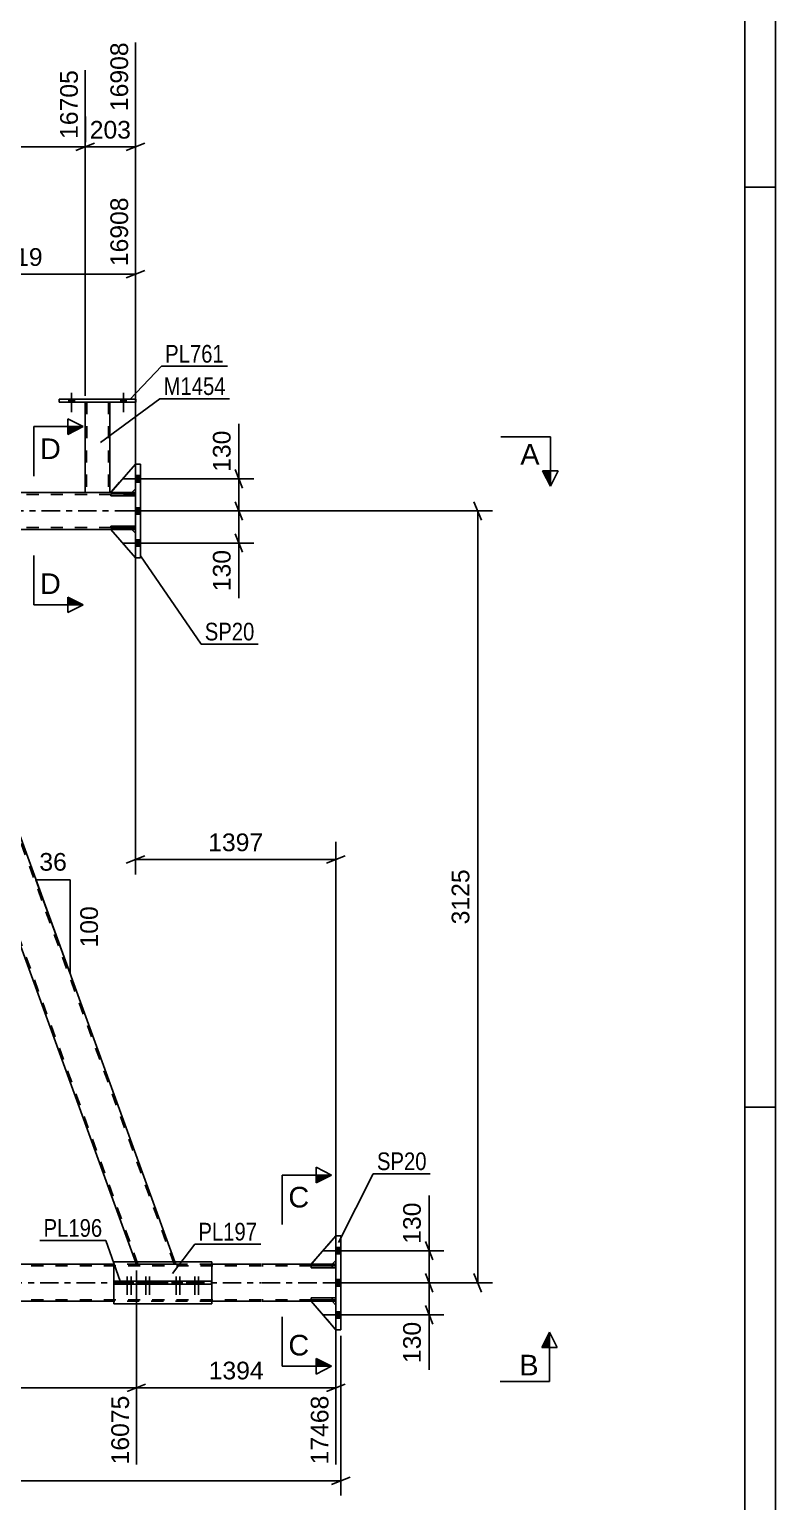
# Model space of a CAD drawing. Header units: millimetres. Extents: x -65 to 776, y -395 to 199.
# Drawn here: x 655.4 to 776.3, y -160.4 to 78 of the extents above; entities that cross this region are included whole.
import ezdxf

# ---------------------------------------------------------------- set-up
doc = ezdxf.new("R2010")
doc.units = ezdxf.units.MM
doc.linetypes.add('DXK_LINE_DOT2', pattern=[3.9198, 1.9599, -1.9599])
doc.linetypes.add('DXK_LINE_DOT3', pattern=[5.9187, 2.979, -0.9799, 0.9799, -0.9799])
doc.styles.add('Arial', font='ARIAL.TTF', dxfattribs={"height": 0.2})
doc.styles.add('Arial Narrow', font='ARIALN.TTF', dxfattribs={"height": 0.2})

# ---------------------------------------------------------------- blocks, each defined once
blk = doc.blocks.new('Unknown-318465366-1115')
at = {"color": 5, "linetype": 'Continuous'}
for p, q in [((776.28, -394.56), (776.28, 199.44)), ((771.28, -389.56), (771.28, 194.44)), ((776.28, 52.44), (771.28, 52.44)), ((776.28, -96.56), (771.28, -96.56))]:
    blk.add_line(p, q, dxfattribs=at)
blk = doc.blocks.new('Part-318465366-5857 - 5841')
at = {"color": 2, "linetype": 'Continuous'}
for p, q in [((660.26, 17.64), (660.26, 18.12)), ((672.66, 18.12), (660.26, 18.12)), ((672.66, 17.64), (660.26, 17.64)), ((672.66, 17.64), (672.66, 18.12))]:
    blk.add_line(p, q, dxfattribs=at)
blk = doc.blocks.new('Bolt-318465366-5960 - 5841')
at = {"linetype": 'Continuous'}
for points in [[(661.82, 17.64), (662.7, 17.64), (662.7, 18.12), (661.82, 18.12)], [(670.22, 17.64), (671.1, 17.64), (671.1, 18.12), (670.22, 18.12)]]:
    blk.add_hatch(color=1, dxfattribs=at).paths.add_polyline_path(points)
at = {"color": 1, "linetype": 'Continuous'}
for p, q in [((662.26, 19.12), (662.26, 16)), ((670.66, 19.12), (670.66, 16)), ((661.82, 18.12), (661.82, 17.64)), ((662.7, 18.12), (662.7, 17.64)), ((670.22, 18.12), (670.22, 17.64)), ((671.1, 18.12), (671.1, 17.64))]:
    blk.add_line(p, q, dxfattribs=at)
blk = doc.blocks.new('Part-318465366-5847 - 5841')
at = {"color": 2, "linetype": 'Continuous'}
for p, q in [((664.46, 17.64), (664.45, 3)), ((668.46, 17.64), (668.45, 3)), ((664.49, 3), (664.45, 3)), ((664.6, 3), (664.49, 3)), ((664.75, 3), (664.6, 3)), ((668.16, 3), (664.75, 3)), ((668.31, 3), (668.16, 3)), ((668.42, 3), (668.31, 3)), ((668.45, 3), (668.42, 3))]:
    blk.add_line(p, q, dxfattribs=at)
at = {"color": 7, "linetype": 'DXK_LINE_DOT2'}
for p, q in [((664.46, 17.64), (664.46, 17.64)), ((664.46, 17.64), (664.46, 17.64)), ((664.5, 17.64), (664.46, 17.64)), ((664.46, 17.64), (664.46, 17.64)), ((664.46, 17.64), (664.5, 17.64)), ((664.6, 17.64), (664.5, 17.64)), ((664.5, 17.64), (664.6, 17.64)), ((664.76, 17.64), (664.6, 17.64)), ((664.6, 17.64), (664.76, 17.64)), ((664.7, 17.64), (664.69, 3)), ((664.7, 17.64), (664.7, 17.64)), ((664.7, 17.64), (664.72, 17.64)), ((664.72, 17.64), (664.7, 17.64)), ((664.72, 17.64), (664.77, 17.64)), ((664.77, 17.64), (664.72, 17.64)), ((668.16, 17.64), (664.76, 17.64)), ((668.16, 17.64), (664.76, 17.64)), ((664.77, 17.64), (664.85, 17.64)), ((668.07, 17.64), (664.77, 17.64)), ((668.15, 17.64), (664.85, 17.64)), ((668.15, 17.64), (668.07, 17.64)), ((668.2, 17.64), (668.15, 17.64)), ((668.15, 17.64), (668.2, 17.64)), ((668.16, 17.64), (668.32, 17.64)), ((668.32, 17.64), (668.16, 17.64)), ((668.22, 17.64), (668.2, 17.64)), ((668.2, 17.64), (668.22, 17.64)), ((668.22, 17.64), (668.21, 3)), ((668.22, 17.64), (668.22, 17.64)), ((668.32, 17.64), (668.42, 17.64)), ((668.42, 17.64), (668.32, 17.64)), ((668.42, 17.64), (668.46, 17.64)), ((668.46, 17.64), (668.42, 17.64)), ((668.46, 17.64), (668.46, 17.64)), ((668.46, 17.64), (668.46, 17.64)), ((668.46, 17.64), (668.46, 17.64)), ((664.45, 3), (664.49, 3)), ((664.49, 3), (664.6, 3)), ((664.6, 3), (664.75, 3)), ((664.69, 3), (664.71, 3)), ((664.69, 3), (664.71, 3)), ((668.07, 3), (664.71, 3)), ((664.71, 3), (664.75, 3)), ((668.21, 3), (664.75, 3)), ((664.75, 3), (664.77, 3)), ((664.77, 3), (664.84, 3)), ((668.2, 3), (664.84, 3)), ((668.14, 3), (668.07, 3)), ((668.2, 3), (668.14, 3)), ((668.21, 3), (668.2, 3)), ((668.2, 3), (668.21, 3)), ((668.21, 3), (668.31, 3)), ((668.31, 3), (668.42, 3)), ((668.42, 3), (668.45, 3))]:
    blk.add_line(p, q, dxfattribs=at)
blk = doc.blocks.new('Bolt-318465366-5934 - 5841')
at = {"linetype": 'Continuous'}
for points in [[(661.82, 17.64), (662.7, 17.64), (662.7, 18.12), (661.82, 18.12)], [(670.22, 17.64), (671.1, 17.64), (671.1, 18.12), (670.22, 18.12)]]:
    blk.add_hatch(color=1, dxfattribs=at).paths.add_polyline_path(points)
at = {"color": 1, "linetype": 'Continuous'}
for p, q in [((662.26, 19.12), (662.26, 16)), ((670.66, 19.12), (670.66, 16)), ((661.82, 18.12), (661.82, 17.64)), ((662.7, 18.12), (662.7, 17.64)), ((670.22, 18.12), (670.22, 17.64)), ((671.1, 18.12), (671.1, 17.64))]:
    blk.add_line(p, q, dxfattribs=at)
blk = doc.blocks.new('Part-318465366-6240 - 5841')
at = {"color": 7, "linetype": 'DXK_LINE_DOT2'}
for p, q in [((672.6, 7.6), (668.6, 3)), ((672.6, 3.6), (672.6, 7.6)), ((668.6, 3), (672, 3)), ((672, 3), (672.6, 3.6))]:
    blk.add_line(p, q, dxfattribs=at)
blk = doc.blocks.new('Part-318465366-6236 - 5841')
at = {"color": 2, "linetype": 'Continuous'}
for p, q in [((668.6, -2.44), (672.6, -2.44)), ((668.6, -2.76), (668.6, -2.44)), ((672.6, -2.76), (668.6, -2.76)), ((672.6, -2.44), (672.6, -2.76))]:
    blk.add_line(p, q, dxfattribs=at)
at = {"color": 7, "linetype": 'DXK_LINE_DOT2'}
blk.add_line((672, -2.76), (672, -2.44), dxfattribs=at)
blk = doc.blocks.new('Bolt-318465366-6298 - 5841')
at = {"linetype": 'Continuous'}
for points in [[(679.54, -124.76), (678.82, -124.76), (678.82, -125.24), (679.54, -125.24)], [(680.14, -124.76), (679.42, -124.76), (679.42, -125.24), (680.14, -125.24)], [(682.56, -124.76), (681.84, -124.76), (681.84, -125.24), (682.56, -125.24)], [(683.16, -124.76), (682.44, -124.76), (682.44, -125.24), (683.16, -125.24)]]:
    blk.add_hatch(color=1, dxfattribs=at).paths.add_polyline_path(points)
at = {"color": 1, "linetype": 'Continuous'}
for p, q in [((679.18, -123.96), (679.18, -126.96)), ((679.78, -123.96), (679.78, -126.96)), ((682.2, -123.96), (682.2, -126.96)), ((682.8, -123.96), (682.8, -126.96)), ((678.82, -124.76), (678.82, -125.24)), ((679.42, -124.76), (679.42, -125.24)), ((679.54, -124.76), (679.54, -125.24)), ((680.14, -124.76), (680.14, -125.24)), ((681.84, -124.76), (681.84, -125.24)), ((682.44, -124.76), (682.44, -125.24)), ((682.56, -124.76), (682.56, -125.24)), ((683.16, -124.76), (683.16, -125.24))]:
    blk.add_line(p, q, dxfattribs=at)
blk = doc.blocks.new('Part-318465366-5995 - 5841')
at = {"color": 7, "linetype": 'DXK_LINE_DOT2'}
for p, q in [((635.82, -3), (629.44, -3)), ((629.58, -3.4), (629.44, -3)), ((673.01, -122), (629.69, -3)), ((678.88, -122), (635.57, -3)), ((635.97, -3.4), (635.82, -3)), ((672.75, -122), (672.6, -121.6)), ((679.14, -122), (672.75, -122)), ((679.14, -122), (678.99, -121.6))]:
    blk.add_line(p, q, dxfattribs=at)
at = {"color": 2, "linetype": 'Continuous'}
for p, q in [((672.6, -121.6), (629.58, -3.4)), ((678.99, -121.6), (635.97, -3.4))]:
    blk.add_line(p, q, dxfattribs=at)
blk = doc.blocks.new('Part-318465366-6304 - 5841')
at = {"color": 2, "linetype": 'Continuous'}
for p, q in [((684.96, -121.6), (669.11, -121.6)), ((669.11, -124.76), (669.11, -121.6)), ((684.96, -124.76), (684.96, -121.6)), ((669.11, -128.4), (669.11, -125.24)), ((684.96, -128.4), (684.96, -125.24)), ((684.96, -128.4), (669.11, -128.4))]:
    blk.add_line(p, q, dxfattribs=at)
at = {"color": 7, "linetype": 'DXK_LINE_DOT2'}
for p, q in [((669.11, -125.24), (669.11, -124.76)), ((684.96, -125.24), (684.96, -124.76))]:
    blk.add_line(p, q, dxfattribs=at)
blk = doc.blocks.new('Part-318465366-6010 - 5841')
at = {"color": 2, "linetype": 'Continuous'}
for p, q in [((672.6, -7.6), (672.6, 7.6)), ((672.6, 7.6), (673.4, 7.6)), ((673.4, 7.6), (673.4, -7.6)), ((673.4, -7.6), (672.6, -7.6))]:
    blk.add_line(p, q, dxfattribs=at)
blk = doc.blocks.new('Part-318465366-6211 - 5841')
at = {"color": 7, "linetype": 'DXK_LINE_DOT2'}
for p, q in [((692.96, -122.24), (29.77, -122.24)), ((684.96, -122), (669.11, -122)), ((705.06, -122.24), (693.06, -122.24)), ((704.46, -122), (701.06, -122)), ((705.06, -128), (705.06, -122)), ((692.96, -127.76), (29.77, -127.76)), ((684.96, -128), (669.11, -128)), ((705.06, -127.76), (693.06, -127.76)), ((704.46, -128), (701.06, -128))]:
    blk.add_line(p, q, dxfattribs=at)
at = {"color": 2, "linetype": 'Continuous'}
for p, q in [((669.11, -122), (603.2, -122)), ((692.96, -122), (684.96, -122)), ((701.06, -122), (693.06, -122)), ((705.06, -122), (704.46, -122)), ((669.11, -128), (603.2, -128)), ((692.96, -128), (684.96, -128)), ((701.06, -128), (693.06, -128)), ((705.06, -128), (704.46, -128))]:
    blk.add_line(p, q, dxfattribs=at)
at = {"color": 7, "linetype": 'DXK_LINE_DOT3'}
for p, q in [((29.77, -125), (692.96, -125)), ((693.06, -125), (705.06, -125))]:
    blk.add_line(p, q, dxfattribs=at)
blk = doc.blocks.new('Part-318465366-6237 - 5841')
at = {"color": 7, "linetype": 'DXK_LINE_DOT2'}
for p, q in [((672.6, 2.76), (668.6, 2.76)), ((668.6, 2.76), (668.6, 2.44)), ((668.6, 2.44), (672.6, 2.44)), ((672, 2.76), (672, 2.44)), ((672.6, 2.44), (672.6, 2.76))]:
    blk.add_line(p, q, dxfattribs=at)
blk = doc.blocks.new('Bolt-318465366-6200 - 5841')
at = {"linetype": 'Continuous'}
for points in [[(673.4, 4.68), (673.4, 5.72), (672.6, 5.72), (672.6, 4.68)], [(673.4, 4.68), (673.4, 5.72), (672.6, 5.72), (672.6, 4.68)], [(673.4, 4.68), (673.4, 5.72), (672.6, 5.72), (672.6, 4.68)], [(673.4, -0.52), (673.4, 0.52), (672.6, 0.52), (672.6, -0.52)], [(673.4, -0.52), (673.4, 0.52), (672.6, 0.52), (672.6, -0.52)], [(673.4, -5.72), (673.4, -4.68), (672.6, -4.68), (672.6, -5.72)], [(673.4, -5.72), (673.4, -4.68), (672.6, -4.68), (672.6, -5.72)], [(673.4, -5.72), (673.4, -4.68), (672.6, -4.68), (672.6, -5.72)]]:
    blk.add_hatch(color=1, dxfattribs=at).paths.add_polyline_path(points)
at = {"color": 1, "linetype": 'Continuous'}
for p, q in [((674.8, 5.2), (670.6, 5.2)), ((674.8, 5.2), (670.6, 5.2)), ((674.8, 5.2), (670.6, 5.2)), ((673.4, 5.72), (672.6, 5.72)), ((673.4, 5.72), (672.6, 5.72)), ((673.4, 5.72), (672.6, 5.72)), ((673.4, 4.68), (672.6, 4.68)), ((673.4, 4.68), (672.6, 4.68)), ((673.4, 4.68), (672.6, 4.68)), ((674.8, 0), (670.6, 0)), ((674.8, 0), (670.6, 0)), ((673.4, 0.52), (672.6, 0.52)), ((673.4, 0.52), (672.6, 0.52)), ((673.4, -0.52), (672.6, -0.52)), ((673.4, -0.52), (672.6, -0.52)), ((673.4, -4.68), (672.6, -4.68)), ((673.4, -4.68), (672.6, -4.68)), ((673.4, -4.68), (672.6, -4.68)), ((674.8, -5.2), (670.6, -5.2)), ((674.8, -5.2), (670.6, -5.2)), ((674.8, -5.2), (670.6, -5.2)), ((673.4, -5.72), (672.6, -5.72)), ((673.4, -5.72), (672.6, -5.72)), ((673.4, -5.72), (672.6, -5.72))]:
    blk.add_line(p, q, dxfattribs=at)
blk = doc.blocks.new('Part-318465366-6216 - 5841')
at = {"color": 7, "linetype": 'DXK_LINE_DOT2'}
for p, q in [((672.6, 2.68), (12.26, 2.68)), ((672, 3), (668.6, 3)), ((672.6, -3), (672.6, 3)), ((672.6, -2.68), (12.26, -2.68)), ((672, -3), (668.6, -3))]:
    blk.add_line(p, q, dxfattribs=at)
at = {"color": 2, "linetype": 'Continuous'}
for p, q in [((668.6, 3), (639.47, 3)), ((672.6, 3), (672, 3)), ((668.6, -3), (639.47, -3)), ((672.6, -3), (672, -3))]:
    blk.add_line(p, q, dxfattribs=at)
at = {"color": 7, "linetype": 'DXK_LINE_DOT3'}
blk.add_line((12.26, 0), (682.6, 0), dxfattribs=at)
blk = doc.blocks.new('Bolt-318465366-6224 - 5841')
at = {"linetype": 'Continuous'}
for points in [[(705.86, -120.32), (705.86, -119.28), (705.06, -119.28), (705.06, -120.32)], [(705.86, -120.32), (705.86, -119.28), (705.06, -119.28), (705.06, -120.32)], [(705.86, -120.32), (705.86, -119.28), (705.06, -119.28), (705.06, -120.32)], [(705.86, -125.52), (705.86, -124.48), (705.06, -124.48), (705.06, -125.52)], [(705.86, -125.52), (705.86, -124.48), (705.06, -124.48), (705.06, -125.52)], [(705.86, -130.72), (705.86, -129.68), (705.06, -129.68), (705.06, -130.72)], [(705.86, -130.72), (705.86, -129.68), (705.06, -129.68), (705.06, -130.72)], [(705.86, -130.72), (705.86, -129.68), (705.06, -129.68), (705.06, -130.72)]]:
    blk.add_hatch(color=1, dxfattribs=at).paths.add_polyline_path(points)
at = {"color": 1, "linetype": 'Continuous'}
for p, q in [((707.26, -119.8), (703.06, -119.8)), ((707.26, -119.8), (703.06, -119.8)), ((707.26, -119.8), (703.06, -119.8)), ((705.86, -119.28), (705.06, -119.28)), ((705.86, -119.28), (705.06, -119.28)), ((705.86, -119.28), (705.06, -119.28)), ((705.86, -120.32), (705.06, -120.32)), ((705.86, -120.32), (705.06, -120.32)), ((705.86, -120.32), (705.06, -120.32)), ((707.26, -125), (703.06, -125)), ((707.26, -125), (703.06, -125)), ((705.86, -124.48), (705.06, -124.48)), ((705.86, -124.48), (705.06, -124.48)), ((705.86, -125.52), (705.06, -125.52)), ((705.86, -125.52), (705.06, -125.52)), ((707.26, -130.2), (703.06, -130.2)), ((707.26, -130.2), (703.06, -130.2)), ((707.26, -130.2), (703.06, -130.2)), ((705.86, -129.68), (705.06, -129.68)), ((705.86, -129.68), (705.06, -129.68)), ((705.86, -129.68), (705.06, -129.68)), ((705.86, -130.72), (705.06, -130.72)), ((705.86, -130.72), (705.06, -130.72)), ((705.86, -130.72), (705.06, -130.72))]:
    blk.add_line(p, q, dxfattribs=at)
blk = doc.blocks.new('Part-318465366-6235 - 5841')
at = {"color": 2, "linetype": 'Continuous'}
for p, q in [((668.6, 2.76), (672.6, 2.76)), ((668.6, 2.44), (668.6, 2.76)), ((672.6, 2.44), (668.6, 2.44)), ((672.6, 2.76), (672.6, 2.44))]:
    blk.add_line(p, q, dxfattribs=at)
at = {"color": 7, "linetype": 'DXK_LINE_DOT2'}
blk.add_line((672, 2.44), (672, 2.76), dxfattribs=at)
blk = doc.blocks.new('Part-318465366-6238 - 5841')
at = {"color": 7, "linetype": 'DXK_LINE_DOT2'}
for p, q in [((672.6, -2.44), (668.6, -2.44)), ((668.6, -2.44), (668.6, -2.76)), ((668.6, -2.76), (672.6, -2.76)), ((672, -2.76), (672, -2.44)), ((672.6, -2.76), (672.6, -2.44))]:
    blk.add_line(p, q, dxfattribs=at)
blk = doc.blocks.new('Part-318465366-6239 - 5841')
at = {"color": 2, "linetype": 'Continuous'}
for p, q in [((672.6, 7.6), (668.6, 3)), ((668.6, 3), (672, 3)), ((672, 3), (672.6, 3.6))]:
    blk.add_line(p, q, dxfattribs=at)
at = {"color": 7, "linetype": 'DXK_LINE_DOT2'}
blk.add_line((672.6, 7.6), (672.6, 3.6), dxfattribs=at)
blk = doc.blocks.new('Part-318465366-6241 - 5841')
at = {"color": 2, "linetype": 'Continuous'}
for p, q in [((668.6, -3), (672, -3)), ((672.6, -7.6), (668.6, -3)), ((672, -3), (672.6, -3.6))]:
    blk.add_line(p, q, dxfattribs=at)
at = {"color": 7, "linetype": 'DXK_LINE_DOT2'}
blk.add_line((672.6, -7.6), (672.6, -3.6), dxfattribs=at)
blk = doc.blocks.new('Part-318465366-6242 - 5841')
at = {"color": 7, "linetype": 'DXK_LINE_DOT2'}
for p, q in [((668.6, -3), (672, -3)), ((672.6, -7.6), (668.6, -3)), ((672, -3), (672.6, -3.6)), ((672.6, -3.6), (672.6, -7.6))]:
    blk.add_line(p, q, dxfattribs=at)
blk = doc.blocks.new('Bolt-318465366-6299 - 5841')
at = {"linetype": 'Continuous'}
for points in [[(671.63, -124.76), (670.91, -124.76), (670.91, -125.24), (671.63, -125.24)], [(672.24, -124.76), (671.52, -124.76), (671.52, -125.24), (672.24, -125.24)], [(674.65, -124.76), (673.93, -124.76), (673.93, -125.24), (674.65, -125.24)], [(675.25, -124.76), (674.53, -124.76), (674.53, -125.24), (675.25, -125.24)]]:
    blk.add_hatch(color=1, dxfattribs=at).paths.add_polyline_path(points)
at = {"color": 1, "linetype": 'Continuous'}
for p, q in [((671.27, -123.96), (671.27, -126.96)), ((671.88, -123.96), (671.88, -126.96)), ((674.29, -123.96), (674.29, -126.96)), ((674.89, -123.96), (674.89, -126.96)), ((670.91, -124.76), (670.91, -125.24)), ((671.52, -124.76), (671.52, -125.24)), ((671.63, -124.76), (671.63, -125.24)), ((672.24, -124.76), (672.24, -125.24)), ((673.93, -124.76), (673.93, -125.24)), ((674.53, -124.76), (674.53, -125.24)), ((674.65, -124.76), (674.65, -125.24)), ((675.25, -124.76), (675.25, -125.24))]:
    blk.add_line(p, q, dxfattribs=at)
blk = doc.blocks.new('Part-318465366-6309 - 5841')
at = {"color": 2, "linetype": 'Continuous'}
for p, q in [((669.11, -124.76), (684.96, -124.76)), ((669.11, -124.76), (669.11, -125.24)), ((669.11, -125.24), (684.96, -125.24)), ((675.52, -125.24), (675.52, -124.76)), ((678.55, -124.76), (678.55, -125.24)), ((684.96, -124.76), (684.96, -125.24))]:
    blk.add_line(p, q, dxfattribs=at)
blk = doc.blocks.new('Part-318465366-6470 - 5841')
at = {"color": 7, "linetype": 'DXK_LINE_DOT2'}
for p, q in [((705.06, -122.24), (701.06, -122.24)), ((701.06, -122.24), (701.06, -122.56)), ((701.06, -122.56), (705.06, -122.56)), ((704.46, -122.56), (704.46, -122.24)), ((705.06, -122.56), (705.06, -122.24))]:
    blk.add_line(p, q, dxfattribs=at)
blk = doc.blocks.new('Part-318465366-6436 - 5841')
at = {"color": 7, "linetype": 'DXK_LINE_DOT2'}
for p, q in [((705.06, -117.4), (701.06, -122)), ((705.06, -121.4), (705.06, -117.4)), ((704.46, -122), (705.06, -121.4)), ((701.06, -122), (704.46, -122))]:
    blk.add_line(p, q, dxfattribs=at)
blk = doc.blocks.new('Part-318465366-6445 - 5841')
at = {"color": 2, "linetype": 'Continuous'}
for p, q in [((705.06, -132.6), (705.06, -117.4)), ((705.06, -117.4), (705.86, -117.4)), ((705.86, -117.4), (705.86, -132.6)), ((705.86, -132.6), (705.06, -132.6))]:
    blk.add_line(p, q, dxfattribs=at)
blk = doc.blocks.new('Part-318465366-6449 - 5841')
at = {"color": 7, "linetype": 'DXK_LINE_DOT2'}
for p, q in [((704.46, -128), (701.06, -128)), ((701.06, -128), (705.06, -132.6)), ((705.06, -128.6), (704.46, -128)), ((705.06, -132.6), (705.06, -128.6))]:
    blk.add_line(p, q, dxfattribs=at)
blk = doc.blocks.new('Part-318465366-6451 - 5841')
at = {"color": 2, "linetype": 'Continuous'}
for p, q in [((701.06, -127.44), (705.06, -127.44)), ((701.06, -127.76), (701.06, -127.44)), ((705.06, -127.76), (701.06, -127.76)), ((705.06, -127.44), (705.06, -127.76))]:
    blk.add_line(p, q, dxfattribs=at)
at = {"color": 7, "linetype": 'DXK_LINE_DOT2'}
blk.add_line((704.46, -127.76), (704.46, -127.44), dxfattribs=at)
blk = doc.blocks.new('Part-318465366-6452 - 5841')
at = {"color": 2, "linetype": 'Continuous'}
for p, q in [((701.06, -122.24), (705.06, -122.24)), ((701.06, -122.56), (701.06, -122.24)), ((705.06, -122.56), (701.06, -122.56)), ((705.06, -122.24), (705.06, -122.56))]:
    blk.add_line(p, q, dxfattribs=at)
at = {"color": 7, "linetype": 'DXK_LINE_DOT2'}
blk.add_line((704.46, -122.56), (704.46, -122.24), dxfattribs=at)
blk = doc.blocks.new('Part-318465366-6466 - 5841')
at = {"color": 2, "linetype": 'Continuous'}
for p, q in [((701.06, -128), (704.46, -128)), ((705.06, -132.6), (701.06, -128)), ((704.46, -128), (705.06, -128.6))]:
    blk.add_line(p, q, dxfattribs=at)
at = {"color": 7, "linetype": 'DXK_LINE_DOT2'}
blk.add_line((705.06, -132.6), (705.06, -128.6), dxfattribs=at)
blk = doc.blocks.new('Part-318465366-6468 - 5841')
at = {"color": 2, "linetype": 'Continuous'}
for p, q in [((705.06, -117.4), (701.06, -122)), ((704.46, -122), (705.06, -121.4)), ((701.06, -122), (704.46, -122))]:
    blk.add_line(p, q, dxfattribs=at)
at = {"color": 7, "linetype": 'DXK_LINE_DOT2'}
blk.add_line((705.06, -121.4), (705.06, -117.4), dxfattribs=at)
blk = doc.blocks.new('Part-318465366-6469 - 5841')
at = {"color": 7, "linetype": 'DXK_LINE_DOT2'}
for p, q in [((705.06, -127.44), (701.06, -127.44)), ((701.06, -127.44), (701.06, -127.76)), ((701.06, -127.76), (705.06, -127.76)), ((704.46, -127.76), (704.46, -127.44)), ((705.06, -127.76), (705.06, -127.44))]:
    blk.add_line(p, q, dxfattribs=at)
blk = doc.blocks.new('StraightDimension-318465366-7920 - 5841')
at = {"color": 7, "linetype": 'Continuous'}
for p, q in [((674.4, 5.2), (691.76, 5.2)), ((688.76, 6.7), (689.96, 3.7)), ((689.36, 0), (689.36, 5.2)), ((674.4, 0), (691.76, 0)), ((689.96, -1.5), (688.76, 1.5))]:
    blk.add_line(p, q, dxfattribs=at)
at = {"color": 0}
blk.add_wipeout([(688.61, 13.6), (684.41, 13.6), (684.41, 5.72), (688.61, 5.72)], dxfattribs=at)
at = {"color": 7, "linetype": 'Continuous'}
blk.add_line((689.36, 5.2), (689.36, 14.12), dxfattribs=at)
blk.add_line((689.36, 5.2), (689.36, 14.12), dxfattribs=at)
at = {"color": 3, "style": 'Arial'}
blk.add_text('130', height=2.865, rotation=90.0002, dxfattribs=at).set_placement((688.01, 6.33))
blk = doc.blocks.new('StraightDimension-318465366-7107 - 5841')
at = {"color": 7, "linetype": 'Continuous'}
for p, q in [((672.6, 4), (672.6, 75.87)), ((664.46, 18.64), (664.46, 71.37)), ((662.96, 58.35), (665.96, 59.55)), ((664.46, 58.95), (672.6, 58.95)), ((674.1, 59.55), (671.1, 58.35))]:
    blk.add_line(p, q, dxfattribs=at)
at = {"color": 0}
blk.add_wipeout([(672.46, 59.7), (672.46, 63.9), (664.59, 63.9), (664.59, 59.7)], dxfattribs=at)
at = {"color": 0, "linetype": 'Continuous'}
blk.add_wipeout([(672, 76.47), (667.8, 76.47), (667.8, 64.15), (672, 64.15)], dxfattribs=at)
at = {"color": 3, "linetype": 'Continuous', "style": 'Arial'}
blk.add_text('16908', height=2.865, rotation=90.0002, dxfattribs=at).set_placement((671.4, 64.75))
at = {"color": 3, "style": 'Arial'}
blk.add_text('203', height=2.865, dxfattribs=at).set_placement((665.19, 60.3))
blk = doc.blocks.new('AngleDimension-318465366-7333 - 5841')
at = {"color": 7, "linetype": 'Continuous'}
for p, q in [((660.99, -72.14), (656.48, -59.76)), ((662.02, -59.76), (656.48, -59.76)), ((662.02, -74.98), (656.48, -59.76)), ((662.02, -74.98), (662.02, -59.76))]:
    blk.add_line(p, q, dxfattribs=at)
at = {"color": 0}
for points in [[(662.08, -58.86), (662.08, -54.66), (656.43, -54.66), (656.43, -58.86)], [(667.12, -63.43), (662.92, -63.43), (662.92, -71.3), (667.12, -71.3)]]:
    blk.add_wipeout(points, dxfattribs=at)
at = {"color": 3, "style": 'Arial'}
blk.add_text('36', height=2.865, dxfattribs=at).set_placement((657.03, -58.26))
blk.add_text('100', height=2.865, rotation=90.0002, dxfattribs=at).set_placement((666.52, -70.7))
blk = doc.blocks.new('StraightDimension-318465366-7067 - 5841')
at = {"color": 7, "linetype": 'Continuous'}
for p, q in [((705.86, -133.6), (705.86, -159.46)), ((-0.64, -157.06), (705.86, -157.06)), ((704.36, -157.66), (707.36, -156.46))]:
    blk.add_line(p, q, dxfattribs=at)
blk = doc.blocks.new('StraightDimension-318465366-7000 - 5841')
at = {"color": 7, "linetype": 'Continuous'}
for p, q in [((719.57, -118.3), (720.77, -121.3)), ((706.86, -119.8), (722.57, -119.8)), ((720.17, -125), (720.17, -119.8)), ((720.77, -126.5), (719.57, -123.5)), ((706.86, -125), (722.57, -125))]:
    blk.add_line(p, q, dxfattribs=at)
at = {"color": 0}
blk.add_wipeout([(719.42, -111.4), (715.22, -111.4), (715.22, -119.28), (719.42, -119.28)], dxfattribs=at)
at = {"color": 7, "linetype": 'Continuous'}
blk.add_line((720.17, -119.8), (720.17, -110.88), dxfattribs=at)
blk.add_line((720.17, -119.8), (720.17, -110.88), dxfattribs=at)
at = {"color": 3, "style": 'Arial'}
blk.add_text('130', height=2.865, rotation=90.0002, dxfattribs=at).set_placement((718.82, -118.68))
blk = doc.blocks.new('StraightDimension-318465366-7864 - 5841')
at = {"color": 7, "linetype": 'Continuous'}
for p, q in [((672.6, -4), (672.6, -58.85)), ((705.06, -121), (705.06, -53.6)), ((674.1, -55.85), (671.1, -57.05)), ((672.6, -56.45), (705.06, -56.45)), ((703.56, -57.05), (706.56, -55.85))]:
    blk.add_line(p, q, dxfattribs=at)
at = {"color": 0}
blk.add_wipeout([(693.88, -55.7), (693.88, -51.5), (683.78, -51.5), (683.78, -55.7)], dxfattribs=at)
at = {"color": 3, "style": 'Arial'}
blk.add_text('1397', height=2.865, dxfattribs=at).set_placement((684.38, -55.1))
blk = doc.blocks.new('StraightDimension-318465366-6544 - 5841')
at = {"color": 7, "linetype": 'Continuous'}
for p, q in [((672.75, -123), (672.75, -154.41)), ((705.06, -129), (705.06, -154.41)), ((674.25, -141.39), (671.25, -142.59)), ((672.75, -141.99), (705.06, -141.99)), ((703.56, -142.59), (706.56, -141.39))]:
    blk.add_line(p, q, dxfattribs=at)
at = {"color": 0}
blk.add_wipeout([(693.95, -141.24), (693.95, -137.04), (683.86, -137.04), (683.86, -141.24)], dxfattribs=at)
at = {"color": 0, "linetype": 'Continuous'}
blk.add_wipeout([(704.46, -142.69), (700.26, -142.69), (700.26, -155.01), (704.46, -155.01)], dxfattribs=at)
at = {"color": 3, "style": 'Arial'}
blk.add_text('1394', height=2.865, dxfattribs=at).set_placement((684.46, -140.64))
at = {"color": 3, "linetype": 'Continuous', "style": 'Arial'}
blk.add_text('17468', height=2.865, rotation=90.0002, dxfattribs=at).set_placement((703.86, -154.41))
blk = doc.blocks.new('StraightDimension-318465366-6561 - 5841')
at = {"color": 7, "linetype": 'Continuous'}
for p, q in [((594.95, -123), (594.95, -154.41)), ((672.75, -123), (672.75, -154.41)), ((596.45, -141.39), (593.45, -142.59)), ((594.95, -141.99), (672.75, -141.99)), ((671.25, -142.59), (674.25, -141.39))]:
    blk.add_line(p, q, dxfattribs=at)
at = {"color": 0}
blk.add_wipeout([(638.9, -141.24), (638.9, -137.04), (628.8, -137.04), (628.8, -141.24)], dxfattribs=at)
at = {"color": 0, "linetype": 'Continuous'}
blk.add_wipeout([(672.15, -142.69), (667.95, -142.69), (667.95, -155.01), (672.15, -155.01)], dxfattribs=at)
at = {"color": 3, "style": 'Arial'}
blk.add_text('1945', height=2.865, dxfattribs=at).set_placement((629.4, -140.64))
at = {"color": 3, "linetype": 'Continuous', "style": 'Arial'}
blk.add_text('16075', height=2.865, rotation=90.0002, dxfattribs=at).set_placement((671.55, -154.41))
blk = doc.blocks.new('StraightDimension-318465366-6970 - 5841')
at = {"color": 7, "linetype": 'Continuous'}
for p, q in [((674.4, 0), (730.43, 0)), ((728.63, -1.5), (727.43, 1.5)), ((728.03, -125), (728.03, 0)), ((727.43, -123.5), (728.63, -126.5)), ((706.86, -125), (730.43, -125))]:
    blk.add_line(p, q, dxfattribs=at)
at = {"color": 0}
blk.add_wipeout([(727.28, -57.45), (723.08, -57.45), (723.08, -67.55), (727.28, -67.55)], dxfattribs=at)
at = {"color": 3, "style": 'Arial'}
blk.add_text('3125', height=2.865, rotation=90.0002, dxfattribs=at).set_placement((726.68, -66.95))
blk = doc.blocks.new('StraightDimension-318465366-7008 - 5841')
at = {"color": 7, "linetype": 'Continuous'}
for p, q in [((719.57, -123.5), (720.77, -126.5)), ((706.86, -125), (722.57, -125)), ((720.17, -130.2), (720.17, -125)), ((720.77, -131.7), (719.57, -128.7)), ((706.86, -130.2), (722.57, -130.2))]:
    blk.add_line(p, q, dxfattribs=at)
at = {"color": 0}
blk.add_wipeout([(719.42, -130.73), (715.22, -130.73), (715.22, -138.6), (719.42, -138.6)], dxfattribs=at)
at = {"color": 7, "linetype": 'Continuous'}
blk.add_line((720.17, -130.2), (720.17, -139.12), dxfattribs=at)
blk.add_line((720.17, -130.2), (720.17, -139.12), dxfattribs=at)
at = {"color": 3, "style": 'Arial'}
blk.add_text('130', height=2.865, rotation=90.0002, dxfattribs=at).set_placement((718.82, -138))
blk = doc.blocks.new('StraightDimension-318465366-7117 - 5841')
at = {"color": 7, "linetype": 'Continuous'}
for p, q in [((624.46, 16.33), (624.46, 71.37)), ((664.46, 18.64), (664.46, 71.37)), ((625.96, 59.55), (622.96, 58.35)), ((624.46, 58.95), (664.46, 58.95)), ((662.96, 58.35), (665.96, 59.55))]:
    blk.add_line(p, q, dxfattribs=at)
at = {"color": 0, "linetype": 'Continuous'}
blk.add_wipeout([(663.86, 71.97), (659.66, 71.97), (659.66, 59.65), (663.86, 59.65)], dxfattribs=at)
at = {"color": 0}
blk.add_wipeout([(649.5, 59.7), (649.5, 63.9), (639.41, 63.9), (639.41, 59.7)], dxfattribs=at)
at = {"color": 3, "linetype": 'Continuous', "style": 'Arial'}
blk.add_text('16705', height=2.865, rotation=90.0002, dxfattribs=at).set_placement((663.26, 60.25))
at = {"color": 3, "style": 'Arial'}
blk.add_text('1000', height=2.865, dxfattribs=at).set_placement((640.01, 60.3))
blk = doc.blocks.new('StraightDimension-318465366-7735 - 5841')
at = {"color": 7, "linetype": 'Continuous'}
for p, q in [((635.82, -2), (635.82, 55.25)), ((672.6, 4), (672.6, 50.75)), ((637.32, 38.94), (634.32, 37.74)), ((635.82, 38.34), (672.6, 38.34)), ((671.1, 37.74), (674.1, 38.94))]:
    blk.add_line(p, q, dxfattribs=at)
at = {"color": 0, "linetype": 'Continuous'}
blk.add_wipeout([(672, 51.35), (667.8, 51.35), (667.8, 39.04), (672, 39.04)], dxfattribs=at)
at = {"color": 0}
blk.add_wipeout([(658.15, 39.09), (658.15, 43.29), (650.28, 43.29), (650.28, 39.09)], dxfattribs=at)
at = {"color": 3, "linetype": 'Continuous', "style": 'Arial'}
blk.add_text('16908', height=2.865, rotation=90.0002, dxfattribs=at).set_placement((671.4, 39.64))
at = {"color": 3, "style": 'Arial'}
blk.add_text('919', height=2.865, dxfattribs=at).set_placement((650.88, 39.69))
blk = doc.blocks.new('StraightDimension-318465366-7928 - 5841')
at = {"color": 7, "linetype": 'Continuous'}
for p, q in [((674.4, 0), (691.76, 0)), ((688.76, 1.5), (689.96, -1.5)), ((689.36, -5.2), (689.36, 0)), ((689.96, -6.7), (688.76, -3.7)), ((674.4, -5.2), (691.76, -5.2))]:
    blk.add_line(p, q, dxfattribs=at)
at = {"color": 0}
blk.add_wipeout([(688.61, -5.73), (684.41, -5.73), (684.41, -13.6), (688.61, -13.6)], dxfattribs=at)
at = {"color": 7, "linetype": 'Continuous'}
blk.add_line((689.36, -5.2), (689.36, -14.12), dxfattribs=at)
blk.add_line((689.36, -5.2), (689.36, -14.12), dxfattribs=at)
at = {"color": 3, "style": 'Arial'}
blk.add_text('130', height=2.865, rotation=90.0002, dxfattribs=at).set_placement((688.01, -13))
blk = doc.blocks.new('Mark-318465366-5843 - 5841')
at = {"color": 0}
blk.add_wipeout([(687.21, 18.78), (687.21, 21.78), (677.16, 21.78), (677.16, 18.78)], dxfattribs=at)
blk.add_wipeout([(687.21, 18.78), (687.21, 21.78), (677.16, 21.78), (677.16, 18.78)], dxfattribs=at)
at = {"color": 30, "linetype": 'Continuous'}
for p, q in [((666.94, 11.07), (676.56, 18.18)), ((676.56, 18.18), (687.81, 18.18))]:
    blk.add_line(p, q, dxfattribs=at)
at = {"color": 3, "style": 'Arial Narrow'}
blk.add_text('M1454', height=2.863, dxfattribs=at).set_placement((677.16, 18.78))
blk = doc.blocks.new('SectionMark-318465366-7968 - 5841')
at = {"color": 6, "linetype": 'Continuous'}
for p in [(739.8, 12), (741.05, 6.5)]:
    blk.add_line(p, (739.8, 4), dxfattribs=at)
at = {"color": 0, "linetype": 'Continuous'}
blk.add_wipeout([(738.05, 7.5), (738.05, 11), (734.94, 11), (734.94, 7.5)], dxfattribs=at)
at = {"linetype": 'Continuous'}
blk.add_hatch(color=6, dxfattribs=at).paths.add_polyline_path([(738.55, 6.5), (739.8, 6.5), (739.8, 4)])
at = {"color": 6, "linetype": 'Continuous'}
for p, q in [((739.8, 12), (731.8, 12)), ((738.55, 6.5), (741.05, 6.5)), ((739.8, 4), (738.55, 6.5))]:
    blk.add_line(p, q, dxfattribs=at)
at = {"color": 3, "linetype": 'Continuous', "style": 'Arial'}
blk.add_text('A', height=3.34, dxfattribs=at).set_placement((734.94, 7.5))
blk = doc.blocks.new('Mark-318465366-5853 - 5841')
at = {"color": 0}
blk.add_wipeout([(686.92, 24.02), (686.92, 27.02), (677.41, 27.02), (677.41, 24.02)], dxfattribs=at)
blk.add_wipeout([(686.92, 24.02), (686.92, 27.02), (677.41, 27.02), (677.41, 24.02)], dxfattribs=at)
at = {"color": 30, "linetype": 'Continuous'}
for p, q in [((671.74, 18.12), (676.81, 23.42)), ((676.81, 23.42), (687.52, 23.42))]:
    blk.add_line(p, q, dxfattribs=at)
at = {"color": 3, "style": 'Arial Narrow'}
blk.add_text('PL761', height=2.863, dxfattribs=at).set_placement((677.41, 24.02))
blk = doc.blocks.new('SectionMark-318465366-7966 - 5841')
at = {"color": 6, "linetype": 'Continuous'}
for p, q in [((739.65, -141), (739.65, -133)), ((739.65, -133), (740.9, -135.5))]:
    blk.add_line(p, q, dxfattribs=at)
at = {"color": 0, "linetype": 'Continuous'}
blk.add_wipeout([(737.9, -140), (737.9, -136.5), (734.79, -136.5), (734.79, -140)], dxfattribs=at)
at = {"linetype": 'Continuous'}
blk.add_hatch(color=6, dxfattribs=at).paths.add_polyline_path([(739.65, -135.5), (738.4, -135.5), (739.65, -133)])
at = {"color": 6, "linetype": 'Continuous'}
for p, q in [((739.65, -133), (738.4, -135.5)), ((738.4, -135.5), (740.9, -135.5)), ((739.65, -141), (731.65, -141))]:
    blk.add_line(p, q, dxfattribs=at)
at = {"color": 3, "linetype": 'Continuous', "style": 'Arial'}
blk.add_text('B', height=3.34, dxfattribs=at).set_placement((734.79, -140))
blk = doc.blocks.new('Mark-318465366-6006 - 5841')
at = {"color": 0}
blk.add_wipeout([(691.87, -20.97), (691.87, -17.97), (683.83, -17.97), (683.83, -20.97)], dxfattribs=at)
blk.add_wipeout([(691.87, -20.97), (691.87, -17.97), (683.83, -17.97), (683.83, -20.97)], dxfattribs=at)
at = {"color": 30, "linetype": 'Continuous'}
for p, q in [((673.4, -7.25), (683.23, -21.57)), ((683.23, -21.57), (692.47, -21.57))]:
    blk.add_line(p, q, dxfattribs=at)
at = {"color": 3, "style": 'Arial Narrow'}
blk.add_text('SP20', height=2.863, dxfattribs=at).set_placement((683.83, -20.97))
blk = doc.blocks.new('Mark-318465366-6300 - 5841')
at = {"color": 0}
blk.add_wipeout([(692.31, -118.15), (692.31, -115.15), (682.8, -115.15), (682.8, -118.15)], dxfattribs=at)
blk.add_wipeout([(692.31, -118.15), (692.31, -115.15), (682.8, -115.15), (682.8, -118.15)], dxfattribs=at)
at = {"color": 30, "linetype": 'Continuous'}
for p, q in [((678.61, -123.49), (682.2, -118.75)), ((682.2, -118.75), (692.91, -118.75))]:
    blk.add_line(p, q, dxfattribs=at)
at = {"color": 3, "style": 'Arial Narrow'}
blk.add_text('PL197', height=2.863, dxfattribs=at).set_placement((682.8, -118.15))
blk = doc.blocks.new('Mark-318465366-6305 - 5841')
at = {"color": 0}
blk.add_wipeout([(667.22, -117.55), (667.22, -114.55), (657.72, -114.55), (657.72, -117.55)], dxfattribs=at)
blk.add_wipeout([(667.22, -117.55), (667.22, -114.55), (657.72, -114.55), (657.72, -117.55)], dxfattribs=at)
at = {"color": 30, "linetype": 'Continuous'}
for p in [(657.12, -118.15), (670.14, -124.76)]:
    blk.add_line(p, (667.82, -118.15), dxfattribs=at)
at = {"color": 3, "style": 'Arial Narrow'}
blk.add_text('PL196', height=2.863, dxfattribs=at).set_placement((657.72, -117.55))
blk = doc.blocks.new('Mark-318465366-6441 - 5841')
at = {"color": 0}
blk.add_wipeout([(719.76, -106.75), (719.76, -103.75), (711.72, -103.75), (711.72, -106.75)], dxfattribs=at)
blk.add_wipeout([(719.76, -106.75), (719.76, -103.75), (711.72, -103.75), (711.72, -106.75)], dxfattribs=at)
at = {"color": 30, "linetype": 'Continuous'}
for p, q in [((705.51, -118.45), (711.12, -107.35)), ((711.12, -107.35), (720.36, -107.35))]:
    blk.add_line(p, q, dxfattribs=at)
at = {"color": 3, "style": 'Arial Narrow'}
blk.add_text('SP20', height=2.863, dxfattribs=at).set_placement((711.72, -106.75))
blk = doc.blocks.new('SectionMark-318465366-7970 - 5841')
at = {"color": 6, "linetype": 'Continuous'}
for p, q in [((661.64, 14.9), (664.14, 13.65)), ((656.14, 13.65), (664.14, 13.65)), ((656.14, -15.2), (664.14, -15.2)), ((664.14, -15.2), (661.64, -16.45))]:
    blk.add_line(p, q, dxfattribs=at)
at = {"color": 0, "linetype": 'Continuous'}
for points in [[(660.51, 8.4), (660.51, 11.9), (657.14, 11.9), (657.14, 8.4)], [(660.51, -13.45), (660.51, -9.95), (657.14, -9.95), (657.14, -13.45)]]:
    blk.add_wipeout(points, dxfattribs=at)
at = {"linetype": 'Continuous'}
for points in [[(661.64, 12.4), (661.64, 13.65), (664.14, 13.65)], [(661.64, -15.2), (661.64, -13.95), (664.14, -15.2)]]:
    blk.add_hatch(color=6, dxfattribs=at).paths.add_polyline_path(points)
at = {"color": 6, "linetype": 'Continuous'}
for p, q in [((661.64, 12.4), (661.64, 14.9)), ((656.14, 13.65), (656.14, 5.65)), ((664.14, 13.65), (661.64, 12.4)), ((656.14, -15.2), (656.14, -7.2)), ((664.14, -15.2), (661.64, -13.95)), ((661.64, -13.95), (661.64, -16.45))]:
    blk.add_line(p, q, dxfattribs=at)
at = {"color": 3, "linetype": 'Continuous', "style": 'Arial'}
for p in [(657.14, 8.4), (657.14, -13.45)]:
    blk.add_text('D', height=3.34, dxfattribs=at).set_placement(p)
blk = doc.blocks.new('SectionMark-318465366-7972 - 5841')
at = {"color": 6, "linetype": 'Continuous'}
for p, q in [((701.87, -106.3), (704.37, -107.55)), ((696.37, -107.55), (704.37, -107.55)), ((696.37, -138.52), (704.37, -138.52)), ((704.37, -138.52), (701.87, -139.77))]:
    blk.add_line(p, q, dxfattribs=at)
at = {"color": 0, "linetype": 'Continuous'}
for points in [[(700.74, -112.8), (700.74, -109.3), (697.37, -109.3), (697.37, -112.8)], [(700.74, -136.77), (700.74, -133.27), (697.37, -133.27), (697.37, -136.77)]]:
    blk.add_wipeout(points, dxfattribs=at)
at = {"linetype": 'Continuous'}
for points in [[(701.87, -108.8), (701.87, -107.55), (704.37, -107.55)], [(701.87, -138.52), (701.87, -137.27), (704.37, -138.52)]]:
    blk.add_hatch(color=6, dxfattribs=at).paths.add_polyline_path(points)
at = {"color": 6, "linetype": 'Continuous'}
for p, q in [((701.87, -108.8), (701.87, -106.3)), ((696.37, -107.55), (696.37, -115.55)), ((704.37, -107.55), (701.87, -108.8)), ((696.37, -138.52), (696.37, -130.52)), ((704.37, -138.52), (701.87, -137.27)), ((701.87, -137.27), (701.87, -139.77))]:
    blk.add_line(p, q, dxfattribs=at)
at = {"color": 3, "linetype": 'Continuous', "style": 'Arial'}
for p in [(697.37, -112.8), (697.37, -136.77)]:
    blk.add_text('C', height=3.34, dxfattribs=at).set_placement(p)

msp = doc.modelspace()

# ---------------------------------------------------------------- block references
for name in ['Unknown-318465366-1115', 'Bolt-318465366-5960 - 5841', 'Bolt-318465366-5934 - 5841', 'Part-318465366-5857 - 5841', 'Part-318465366-5847 - 5841', 'Part-318465366-6240 - 5841', 'Part-318465366-6239 - 5841', 'Part-318465366-6010 - 5841', 'Bolt-318465366-6200 - 5841', 'Part-318465366-6216 - 5841', 'Part-318465366-6237 - 5841', 'Part-318465366-6235 - 5841', 'Part-318465366-5995 - 5841', 'Part-318465366-6236 - 5841', 'Part-318465366-6238 - 5841', 'Part-318465366-6241 - 5841', 'Part-318465366-6242 - 5841', 'Part-318465366-6436 - 5841', 'Part-318465366-6468 - 5841', 'Part-318465366-6445 - 5841', 'Bolt-318465366-6224 - 5841', 'Part-318465366-6211 - 5841', 'Part-318465366-6304 - 5841', 'Bolt-318465366-6299 - 5841', 'Bolt-318465366-6298 - 5841', 'Part-318465366-6470 - 5841', 'Part-318465366-6452 - 5841', 'Part-318465366-6309 - 5841', 'Part-318465366-6451 - 5841', 'Part-318465366-6469 - 5841', 'Part-318465366-6449 - 5841', 'Part-318465366-6466 - 5841']:
    msp.add_blockref(name, (0, 0))

# ---------------------------------------------------------------- next in the draw order: block references
for name in ['StraightDimension-318465366-7920 - 5841', 'AngleDimension-318465366-7333 - 5841']:
    msp.add_blockref(name, (0, 0))

# ---------------------------------------------------------------- next in the draw order: block references
for name in ['StraightDimension-318465366-7107 - 5841', 'StraightDimension-318465366-7067 - 5841']:
    msp.add_blockref(name, (0, 0))

# ---------------------------------------------------------------- next in the draw order: block references
for name in ['StraightDimension-318465366-7117 - 5841', 'StraightDimension-318465366-7000 - 5841']:
    msp.add_blockref(name, (0, 0))

# ---------------------------------------------------------------- next in the draw order: block references
for name in ['StraightDimension-318465366-7864 - 5841', 'StraightDimension-318465366-6544 - 5841']:
    msp.add_blockref(name, (0, 0))

# ---------------------------------------------------------------- next in the draw order: block references
msp.add_blockref('StraightDimension-318465366-6561 - 5841', (0, 0))

# ---------------------------------------------------------------- next in the draw order: block references
for name in ['StraightDimension-318465366-6970 - 5841', 'Mark-318465366-6305 - 5841']:
    msp.add_blockref(name, (0, 0))

# ---------------------------------------------------------------- next in the draw order: block references
for name in ['StraightDimension-318465366-7735 - 5841', 'Mark-318465366-6441 - 5841', 'Mark-318465366-6300 - 5841', 'StraightDimension-318465366-7008 - 5841']:
    msp.add_blockref(name, (0, 0))

# ---------------------------------------------------------------- next in the draw order: block references
for name in ['Mark-318465366-5843 - 5841', 'StraightDimension-318465366-7928 - 5841', 'SectionMark-318465366-7966 - 5841']:
    msp.add_blockref(name, (0, 0))

# ---------------------------------------------------------------- next in the draw order: block references
for name in ['Mark-318465366-5853 - 5841', 'SectionMark-318465366-7968 - 5841', 'Mark-318465366-6006 - 5841', 'SectionMark-318465366-7972 - 5841']:
    msp.add_blockref(name, (0, 0))

# ---------------------------------------------------------------- next in the draw order: block references
msp.add_blockref('SectionMark-318465366-7970 - 5841', (0, 0))

doc.saveas('drawing.dxf')
